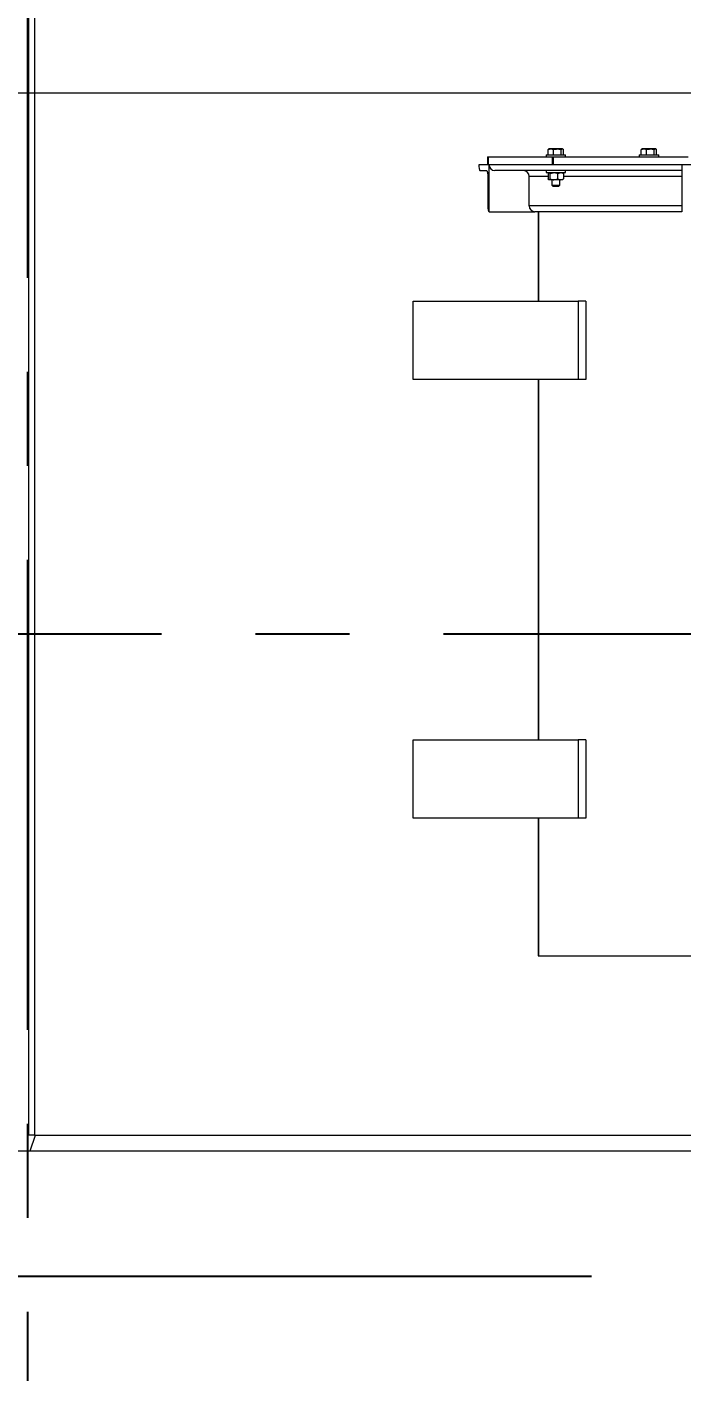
# Model space of a CAD drawing. Header units: inches. Extents: x 0 to 4731, y 0 to 1632.
# Drawn here: x 344.09 to 364.99, y 501.19 to 544.41 of the extents above; entities that cross this region are included whole.
import ezdxf

# ---------------------------------------------------------------- set-up
doc = ezdxf.new("R2010")
doc.units = ezdxf.units.IN
doc.header["$LTSCALE"] = 48
doc.header["$MEASUREMENT"] = 0
doc.linetypes.add('CENTER', pattern=[2, 1.25, -0.25, 0.25, -0.25])
doc.linetypes.add('PHANTOM2', pattern=[1.25, 0.625, -0.125, 0.125, -0.125, 0.125, -0.125])
for name, color, linetype, lineweight in [('AM_10', 7, 'CENTER', 50), ('AM_11', 92, 'PHANTOM2', 25), ('AM_7', 142, 'CENTER', 25), ('Equipment-AM_0', 7, 'Continuous', 50), ('Equipment-AM_7', 142, 'CENTER', 25), ('Process-AM_5', 92, 'Continuous', 25)]:
    doc.layers.add(name, color=color, linetype=linetype, lineweight=lineweight)
doc.styles.get("Standard").update_dxf_attribs({"font": 'ROMANS.SHX', "width": 0.7})
doc.dimstyles.new('VALMET_ANSI$0', dxfattribs={"dimscale": 48, "dimtxt": 0.12, "dimasz": 0.12, "dimexe": 0.1, "dimexo": 0.05, "dimgap": 0.06, "dimtad": 1, "dimtoh": 1, "dimdec": 5, "dimzin": 7, "dimdsep": 46, "dimlunit": 4, "dimtxsty": 'Standard', "dimcen": 0, "dimclrd": 256, "dimclre": 256, "dimclrt": 140, "dimadec": 0, "dimazin": 2, "dimtp": 0.1, "dimtm": 0.1, "dimtfac": 0.71, "dimtdec": 5, "dimtofl": 0, "dimtmove": 0, "dimatfit": 3, "dimfxl": 1, "dimfrac": 2, "dimtolj": 1, "dimtzin": 7, "dimlwd": -1, "dimlwe": -1, "dimarcsym": 1})

# ---------------------------------------------------------------- blocks, each defined once
blk = doc.blocks.new('*D541')
at = {"layer": 'Defpoints', "color": 0, "transparency": 16777216}
for p in [(130.239, 559.155), (382.799, 559.155), (344.354, 509.03)]:
    blk.add_point(p, dxfattribs=at)
at = {"layer": 'Process-AM_5', "linetype": 'ByBlock', "transparency": 16777216}
for p, q in [((380.399, 559.155), (125.439, 559.155)), ((130.239, 514.79), (130.239, 553.395)), ((341.954, 509.03), (125.439, 509.03))]:
    blk.add_line(p, q, dxfattribs=at)
at = {"layer": 'Process-AM_5', "transparency": 16777216}
for points in [[(129.279, 553.395), (131.199, 553.395), (130.239, 559.155)], [(129.279, 514.79), (131.199, 514.79), (130.239, 509.03)]]:
    blk.add_solid(points, dxfattribs=at)
at = {"layer": 'Process-AM_5', "color": 140, "transparency": 16777216, "insert": (122.97, 534.093), "char_height": 5.76, "attachment_point": 5, "rotation": 90}
blk.add_mtext('\\A1;4\'-2 1/8"', dxfattribs=at)

msp = doc.modelspace()

# ---------------------------------------------------------------- linework, layer by layer
at = {"layer": 'AM_10', "lineweight": 18}
msp.add_line((567.77473, 542.30032), (176.417052, 542.30032), dxfattribs=at)
at = {"layer": 'AM_11'}
msp.add_line((212.104193, 504.530171), (399.104193, 504.530171), dxfattribs=at)
at = {"layer": 'AM_7', "ltscale": 0.25}
msp.add_line((444.38124, 525.030171), (162.048973, 525.030171), dxfattribs=at)
at = {"layer": 'Equipment-AM_0', "lineweight": 18}
for p, q in [((344.135443, 652.030171), (344.135443, 509.030171)), ((344.33422, 509.030171), (344.33422, 652.030171)), ((358.781846, 540.26147), (358.781846, 540.01147)), ((358.781846, 540.26147), (358.803143, 540.26147)), ((358.803143, 540.26147), (358.803143, 540.01147)), ((358.803143, 540.26147), (360.845233, 540.26147)), ((360.65052, 540.32647), (360.65052, 540.26147)), ((360.65052, 540.32647), (361.27552, 540.32647)), ((360.716295, 540.49491), (360.801988, 540.51447)), ((360.733596, 540.504528), (360.716295, 540.49491)), ((360.716295, 540.32647), (360.716295, 540.49491)), ((360.74402, 540.51447), (360.731897, 540.507471)), ((360.801988, 540.51447), (360.74402, 540.51447)), ((361.011043, 540.51447), (360.801988, 540.51447)), ((360.845233, 540.26147), (360.845233, 540.01147)), ((360.845233, 540.26147), (360.879766, 540.26147)), ((360.879766, 540.26147), (360.879766, 540.01147)), ((360.879766, 540.26147), (365.18323, 540.26147)), ((360.887681, 540.32647), (360.887681, 540.49491)), ((361.172075, 540.51447), (361.011043, 540.51447)), ((361.134406, 540.49491), (361.172075, 540.51447)), ((361.134406, 540.32647), (361.134406, 540.49491)), ((361.18202, 540.51447), (361.172075, 540.51447)), ((361.194143, 540.507471), (361.18202, 540.51447)), ((361.209744, 540.32647), (361.209744, 540.49491)), ((361.27552, 540.26147), (361.27552, 540.32647)), ((363.622099, 540.32647), (363.622099, 540.26147)), ((363.622099, 540.32647), (364.247099, 540.32647)), ((363.687875, 540.49491), (363.773567, 540.51447)), ((363.705175, 540.504528), (363.687875, 540.49491)), ((363.687875, 540.32647), (363.687875, 540.49491)), ((363.715599, 540.51447), (363.703476, 540.507471)), ((363.773567, 540.51447), (363.715599, 540.51447)), ((363.982622, 540.51447), (363.773567, 540.51447)), ((363.85926, 540.32647), (363.85926, 540.49491)), ((364.143654, 540.51447), (363.982622, 540.51447)), ((364.105985, 540.49491), (364.143654, 540.51447)), ((364.105985, 540.32647), (364.105985, 540.49491)), ((364.153599, 540.51447), (364.143654, 540.51447)), ((364.165722, 540.507471), (364.153599, 540.51447)), ((364.181324, 540.32647), (364.181324, 540.49491)), ((364.247099, 540.26147), (364.247099, 540.32647)), ((358.505714, 540.01147), (358.505714, 540.01127)), ((358.834642, 540.01147), (358.505714, 540.01147)), ((358.546786, 539.82397), (358.75241, 539.82397)), ((358.834642, 538.51147), (358.834642, 540.01147)), ((358.834642, 540.01127), (358.834642, 540.01147)), ((364.988321, 540.01147), (358.834642, 540.01147)), ((364.988321, 540.01127), (358.834642, 540.01127)), ((364.988321, 539.82397), (359.017383, 539.82397)), ((360.65052, 539.82397), (360.65052, 539.75897)), ((361.27552, 539.75897), (361.27552, 539.82397)), ((364.988321, 540.01147), (364.988321, 540.01127)), ((364.988321, 540.01147), (364.988321, 538.51147)), ((365.317248, 540.01147), (364.988321, 540.01147)), ((358.793526, 539.63647), (358.793526, 538.69877)), ((360.115196, 538.69877), (360.115196, 539.63647)), ((360.721899, 539.63647), (360.115196, 539.63647)), ((360.65052, 539.75897), (361.27552, 539.75897)), ((360.721899, 539.73192), (360.721899, 539.56002)), ((360.74427, 539.75897), (360.738813, 539.754608)), ((360.738813, 539.537332), (360.74427, 539.53297)), ((360.749594, 539.53297), (360.74427, 539.53297)), ((360.897849, 539.53297), (360.749594, 539.53297)), ((360.777289, 539.73192), (360.777289, 539.56002)), ((360.83802, 539.53297), (360.83802, 539.35622)), ((360.83802, 539.35622), (360.86777, 539.32647)), ((360.83802, 539.35622), (361.08802, 539.35622)), ((361.111275, 539.53297), (360.897849, 539.53297)), ((361.018409, 539.73192), (361.018409, 539.56002)), ((361.05827, 539.32647), (361.08802, 539.35622)), ((361.08802, 539.35622), (361.08802, 539.53297)), ((361.18177, 539.53297), (361.111275, 539.53297)), ((361.187227, 539.754608), (361.18177, 539.75897)), ((361.18177, 539.53297), (361.187227, 539.537332)), ((361.20414, 539.73192), (361.20414, 539.56002)), ((364.988321, 539.63647), (361.20414, 539.63647)), ((360.86777, 539.32647), (361.05827, 539.32647)), ((358.834598, 538.51147), (358.834642, 538.51147)), ((358.834642, 538.51147), (360.297938, 538.51147)), ((364.988321, 538.69877), (360.115196, 538.69877)), ((364.988321, 538.51147), (360.297938, 538.51147)), ((360.395606, 538.51147), (360.395606, 535.655171)), ((360.407775, 538.51147), (360.407775, 535.655171)), ((364.988321, 538.51147), (364.988365, 538.51147)), ((356.410241, 533.155171), (356.410241, 535.655171)), ((356.410241, 535.655171), (361.673076, 535.655171)), ((361.673076, 535.655171), (361.673076, 533.155171)), ((361.916991, 535.655171), (361.673076, 535.655171)), ((361.916991, 535.655171), (361.916991, 533.155171)), ((361.673076, 533.155171), (356.410241, 533.155171)), ((360.395606, 533.155171), (360.395606, 521.655171)), ((360.407775, 533.155171), (360.407775, 521.655171)), ((361.916991, 533.155171), (361.673076, 533.155171)), ((356.410241, 519.155171), (356.410241, 521.655171)), ((356.410241, 521.655171), (361.673076, 521.655171)), ((361.673076, 521.655171), (361.673076, 519.155171)), ((361.916991, 521.655171), (361.673076, 521.655171)), ((361.916991, 521.655171), (361.916991, 519.155171)), ((361.673076, 519.155171), (356.410241, 519.155171)), ((360.395606, 519.155171), (360.395606, 514.76147)), ((360.407775, 519.155171), (360.407775, 514.76147)), ((361.916991, 519.155171), (361.673076, 519.155171)), ((360.395606, 514.76147), (360.407775, 514.76147)), ((360.407775, 514.76147), (366.34217, 514.76147)), ((344.33422, 509.030171), (344.135443, 509.030171)), ((344.187526, 508.530171), (344.354193, 509.030171)), ((344.33422, 509.030171), (344.354193, 509.030171)), ((344.354193, 509.030171), (440.078539, 509.030171)), ((289.104193, 508.530171), (399.104193, 508.530171))]:
    msp.add_line(p, q, dxfattribs=at)
at = {"layer": 'Equipment-AM_0', "lineweight": 18, "flags": 128}
for points in [[(360.801988, 540.51447), (360.80808, 540.514363), (360.887681, 540.49491)], [(360.887681, 540.49491), (360.982831, 540.513373), (361.011043, 540.51447)], [(361.011043, 540.51447), (361.109857, 540.501604), (361.134406, 540.49491)], [(361.172075, 540.51447), (361.174753, 540.514363), (361.209744, 540.49491)], [(363.773567, 540.51447), (363.779659, 540.514363), (363.85926, 540.49491)], [(363.85926, 540.49491), (363.95441, 540.513373), (363.982622, 540.51447)], [(363.982622, 540.51447), (364.081436, 540.501604), (364.105985, 540.49491)], [(364.143654, 540.51447), (364.146332, 540.514363), (364.181324, 540.49491)], [(358.505714, 540.01127), (358.506504, 539.974729), (358.508841, 539.939593), (358.512636, 539.907212), (358.517744, 539.878829), (358.523968, 539.855536), (358.531069, 539.838227), (358.538774, 539.827569), (358.546786, 539.82397)], [(358.75241, 539.82397), (358.760431, 539.820367), (358.768144, 539.809697), (358.775253, 539.79237), (358.781483, 539.769052), (358.786596, 539.740639), (358.790396, 539.708223), (358.792736, 539.673049), (358.793526, 539.63647)], [(360.739127, 539.75131), (360.724008, 539.735651), (360.721899, 539.73192)], [(360.749594, 539.53297), (360.746067, 539.533442), (360.724008, 539.556288), (360.721899, 539.56002)], [(360.777289, 539.73192), (360.770228, 539.743479), (360.749594, 539.75897)], [(360.777289, 539.56002), (360.770228, 539.548461), (360.749594, 539.53297)], [(360.777289, 539.73192), (360.882592, 539.758504), (360.897849, 539.75897)], [(360.777289, 539.56002), (360.882592, 539.533436), (360.897849, 539.53297)], [(360.897849, 539.75897), (360.990879, 539.742402), (361.018409, 539.73192)], [(360.897849, 539.53297), (360.990879, 539.549538), (361.018409, 539.56002)], [(361.018409, 539.73192), (361.099523, 539.758504), (361.111275, 539.75897)], [(361.018409, 539.56002), (361.099523, 539.533436), (361.111275, 539.53297)], [(361.111275, 539.75897), (361.182934, 539.742402), (361.20414, 539.73192)], [(361.111275, 539.53297), (361.182934, 539.549538), (361.20414, 539.56002)], [(361.20414, 539.73192), (361.19708, 539.743479), (361.186974, 539.751066)], [(361.20414, 539.56002), (361.19708, 539.548461), (361.186974, 539.540874)], [(358.793526, 538.69877), (358.794315, 538.662229), (358.796652, 538.627093), (358.800448, 538.594712), (358.805555, 538.566329), (358.811779, 538.543036), (358.81888, 538.525727), (358.826585, 538.515069), (358.834598, 538.51147)]]:
    msp.add_lwpolyline(points, dxfattribs=at)
at = {"layer": 'Equipment-AM_0', "lineweight": 18}
for centre, radius, start, end in [((359.019691, 540.009018), 0.185063, 179.3028775, 269.285486), ((359.92995, 539.638724), 0.18526, 359.3028775, 89.285486), ((360.300246, 538.696518), 0.185063, 179.3028775, 269.285486)]:
    msp.add_arc(centre, radius, start, end, dxfattribs=at)
at = {"layer": 'Equipment-AM_7', "ltscale": 0.25}
msp.add_line((344.104193, 671.400654), (344.104193, 501.190441), dxfattribs=at)

# ---------------------------------------------------------------- dimensions: what is measured, and where the dimension line sits
at = {"layer": 'Process-AM_5'}
dim = msp.add_linear_dim(base=(130.238845, 559.155171), p1=(344.354193, 509.030171), p2=(382.799262, 559.155171), angle=90, dimstyle='VALMET_ANSI$0', dxfattribs=at)
dim.commit()
dim.dimension.update_dxf_attribs({"geometry": '*D541', "text_midpoint": (122.970274, 534.092671)})

doc.saveas('drawing.dxf')
